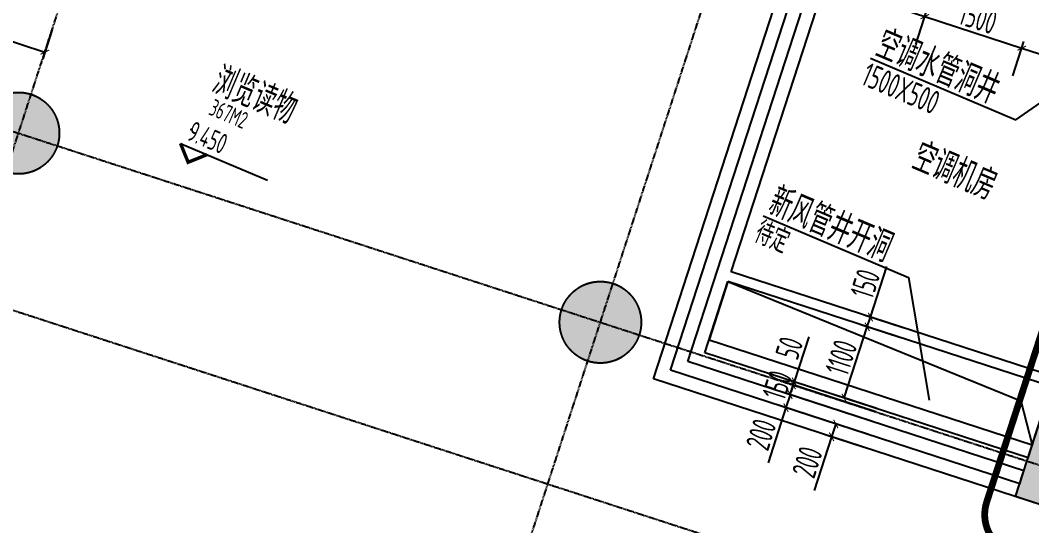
# Model space of a CAD drawing. Extents: x 11778731 to 12007717, y -6694179 to -6363962.
# Drawn here: x 11957767 to 11972648, y -6401504 to -6394070 of the extents above; entities that cross this region are included whole.
import ezdxf
from ezdxf.enums import TextEntityAlignment as Align
from ezdxf.xclip import XClip

# ---------------------------------------------------------------- set-up
doc = ezdxf.new("R2010")
doc.units = 0
doc.header["$LTSCALE"] = 10
doc.header["$MEASUREMENT"] = 0
doc.header["$XCLIPFRAME"] = 0
doc.linetypes.add('A3-RG-axis-100$0$CENTER', pattern=[2, 1.25, -0.25, 0.25, -0.25])
doc.linetypes.add('DASHED2', pattern=[0.375, 0.25, -0.125])
for name, color, linetype in [('A-CLOD', 200, 'Continuous'), ('A3-RB-3F-100$0$A-DIMS-100', 1, 'Continuous'), ('A3-RG-axis-100$0$A-GRID', 1, 'A3-RG-axis-100$0$CENTER'), ('A3-RI-3F$0$A-WALL', 7, 'Continuous'), ('A3-RM-3F$0$A-EQPM', 55, 'Continuous'), ('A3-RS-1F$0$A-HATH-GRAY', 8, 'Continuous'), ('A3-RS-1F$0$A-WALL', 7, 'Continuous'), ('A3-SYMB-3F-100$0$A-SYMB', 4, 'Continuous'), ('A3-SYMB-3F-100$0$A-SYMB-AREA', 4, 'Continuous'), ('A3-SYMB-3F-100$0$A-SYMB-NAME', 4, 'Continuous'), ('A3-SYMB-3F-100$0$A-SYMB-NAME-E', 4, 'Continuous')]:
    doc.layers.add(name, color=color, linetype=linetype)
doc.styles.add('A3-RB-3F-100$0$XD2008', font='xd-hzs.shx', dxfattribs={"width": 0.7, "bigfont": 'xd-hztxt.shx'})
doc.styles.add('A3-SYMB-3F-100$0$ECADI', font='hzs.shx', dxfattribs={"width": 0.7, "bigfont": 'hztxt.shx'})
doc.styles.add('A3-SYMB-3F-100$0$XD2008', font='hzs.shx', dxfattribs={"width": 0.7, "bigfont": 'hztxt.shx'})
doc.dimstyles.new('A3-RB-3F-100$0$XD100$0', dxfattribs={"dimscale": 100, "dimtxt": 3.5, "dimasz": 1, "dimexe": 1, "dimexo": 2, "dimgap": 0.5, "dimtad": 1, "dimdec": 0, "dimdsep": 46, "dimtxsty": 'A3-RB-3F-100$0$XD2008', "dimblk1": 'A3-RB-3F-100$0$_ARCHTICK', "dimblk2": 'A3-RB-3F-100$0$_ARCHTICK', "dimsah": 1, "dimcen": 2.5, "dimclrt": 4, "dimaunit": 1, "dimadec": 0, "dimazin": 0, "dimtfac": 1, "dimtdec": 0, "dimtix": 1, "dimtmove": 0, "dimatfit": 3, "dimfxl": 0, "dimtolj": 1, "dimtzin": 0, "dimarcsym": 0})

# ---------------------------------------------------------------- blocks, each defined once
blk = doc.blocks.new('A3-RI-3F')
at = {"layer": 'A3-RI-3F$0$A-WALL'}
for p, q in [((11967083, -6399344), (11969771, -6391070)), ((11967335, -6399216), (11969699, -6391940)), ((11967587, -6399087), (11969889, -6392002)), ((11968225, -6397770), (11970079, -6392064)), ((11972980, -6399315), (11968225, -6397770)), ((11967839, -6398959), (11968179, -6397913)), ((11972934, -6399458), (11968179, -6397913)), ((11972594, -6400504), (11967839, -6398959)), ((11972532, -6400694), (11967587, -6399087)), ((11972470, -6400885), (11967335, -6399216)), ((11976765, -6402490), (11967083, -6399344)), ((11972594, -6400504), (11972934, -6399458)), ((11972470, -6400885), (11972532, -6400694))]:
    blk.add_line(p, q, dxfattribs=at)
blk = doc.blocks.new('A3-RG-axis-100')
at = {"layer": 'A3-RG-axis-100$0$A-GRID'}
for p, q in [((11950027, -6419475.4), (11962313.3, -6381662.1)), ((11908160.7, -6382249.8), (12003495.5, -6413225.9)), ((11964138.4, -6405169.6), (11970872.8, -6384443.3)), ((11940623, -6390168.8), (12004268, -6410848.3))]:
    blk.add_line(p, q, dxfattribs=at)
blk = doc.blocks.new('A3-SYMB-3F-100$0$ECADI-TAG-ROOM')
at = {"layer": 'A3-SYMB-3F-100$0$A-SYMB-AREA', "style": 'A3-SYMB-3F-100$0$ECADI', "width": 0.7}
blk.add_attdef('340M2', text='', height=2.5, dxfattribs=at).set_placement((7.17, -1.75), align=Align.MIDDLE_LEFT)
at = {"layer": 'A3-SYMB-3F-100$0$A-SYMB-NAME', "style": 'A3-SYMB-3F-100$0$ECADI', "width": 0.7}
blk.add_attdef('CHINESENAME', (-5.13, 0.09), '', height=4.5, dxfattribs=at)
at = {"layer": 'A3-SYMB-3F-100$0$A-SYMB-NAME-E', "style": 'A3-SYMB-3F-100$0$ECADI', "width": 0.7}
for tag, p in [('ENGLISHHIGH', (-5.13, 8.04)), ('ENGLISHLOW', (-5.13, 4.84))]:
    blk.add_attdef(tag, p, '', height=2.5, dxfattribs=at)
blk = doc.blocks.new('A3-SYMB-3F-100$0$ECADI-TAG-HGHT（国标）')
at = {"color": 1}
blk.add_line((-2.12, 2.12), (11.77, 2.12), dxfattribs=at)
at = {"color": 1, "const_width": 0.5}
blk.add_lwpolyline([(-2.12, 2.12), (0, 0), (2.12, 2.12)], dxfattribs=at)
at = {"color": 1}
blk.add_point((-1.48, 4.6), dxfattribs=at)
at = {"style": 'A3-SYMB-3F-100$0$XD2008', "width": 0.7}
blk.add_attdef('FL', text='', height=3, dxfattribs=at).set_placement((-2.69, 2.97), align=Align.RIGHT)
for tag, p in [('F.F.L.', (2.28, 2.97)), ('T.O.S.', (2.28, -1.1))]:
    blk.add_attdef(tag, p, '', height=3, dxfattribs=at)
blk = doc.blocks.new('A3-SYMB-3F-100')
at = {"layer": 'A3-SYMB-3F-100$0$A-SYMB'}
for points in [[(11970275, -6394629), (11972413, -6395536), (11974127, -6394347)], [(11968697, -6396945), (11970835, -6397853), (11971139, -6399656)]]:
    blk.add_lwpolyline(points, dxfattribs=at)
ref = blk.add_blockref('A3-SYMB-3F-100$0$ECADI-TAG-ROOM', (11970782, -6394800), dxfattribs=dict(at, xscale=99.99999999989046, yscale=100.0000000001165, rotation=337))
ref.add_attrib('CHINESENAME', '空调水管洞井', (11970314, -6394592), dxfattribs={"height": 450, "rotation": 337, "style": 'A3-SYMB-3F-100$0$ECADI', "width": 0.7})
ref = blk.add_blockref('A3-SYMB-3F-100$0$ECADI-TAG-ROOM', (11961024, -6395338), dxfattribs=dict(at, xscale=99.99999999989046, yscale=100.0000000001164, rotation=337))
ref.add_attrib('CHINESENAME', '浏览读物', (11960556, -6395130), dxfattribs={"height": 450, "rotation": 337, "style": 'A3-SYMB-3F-100$0$ECADI', "width": 0.7})
ref.add_attrib('340M2', '367M2', dxfattribs={"height": 250, "rotation": 337, "style": 'A3-SYMB-3F-100$0$ECADI', "width": 0.7}).set_placement((11960573, -6395337), align=Align.MIDDLE_LEFT)
ref = blk.add_blockref('A3-SYMB-3F-100$0$ECADI-TAG-ROOM', (11970584, -6395214), dxfattribs=dict(at, xscale=99.99999999989046, yscale=100.0000000001165, rotation=337))
ref.add_attrib('CHINESENAME', '1500X500', (11970116, -6395006), dxfattribs={"height": 350, "rotation": 337, "style": 'A3-SYMB-3F-100$0$ECADI', "width": 0.7})
ref = blk.add_blockref('A3-SYMB-3F-100$0$ECADI-TAG-HGHT（国标）', (11960237, -6396159), dxfattribs=dict(at, xscale=100, yscale=100.0000000002328, rotation=337))
ref.add_attrib('F.F.L.', '9.450', (11960203, -6395822), dxfattribs={"layer": '0', "height": 300, "rotation": 337, "style": 'A3-SYMB-3F-100$0$XD2008', "width": 0.7})
ref = blk.add_blockref('A3-SYMB-3F-100$0$ECADI-TAG-ROOM', (11971318, -6396457), dxfattribs=dict(at, xscale=99.99999999989046, yscale=100.0000000001164, rotation=337))
ref.add_attrib('CHINESENAME', '空调机房', (11970850, -6396249), dxfattribs={"height": 450, "rotation": 337, "style": 'A3-SYMB-3F-100$0$ECADI', "width": 0.7})
ref = blk.add_blockref('A3-SYMB-3F-100$0$ECADI-TAG-ROOM', (11969204, -6397117), dxfattribs=dict(at, xscale=99.99999999989046, yscale=100.0000000001165, rotation=337))
ref.add_attrib('CHINESENAME', '新风管井开洞', (11968736, -6396909), dxfattribs={"height": 450, "rotation": 337, "style": 'A3-SYMB-3F-100$0$ECADI', "width": 0.7})
ref = blk.add_blockref('A3-SYMB-3F-100$0$ECADI-TAG-ROOM', (11969006, -6397531), dxfattribs=dict(at, xscale=99.99999999989046, yscale=100.0000000001165, rotation=337))
ref.add_attrib('CHINESENAME', '待定', (11968538, -6397323), dxfattribs={"height": 350, "rotation": 337, "style": 'A3-SYMB-3F-100$0$ECADI', "width": 0.7})
blk = doc.blocks.new('A3-RB-3F-100$0$_ARCHTICK')
at = {"color": 0, "linetype": 'ByBlock', "const_width": 0.15}
blk.add_lwpolyline([(-0.5, -0.5), (0.5, 0.5)], dxfattribs=at)
blk = doc.blocks.new('*D1085')
at = {"layer": 'A3-RB-3F-100$0$A-DIMS-100', "color": 0, "lineweight": -2}
for p, q in [((11954337, -6392942), (11954199, -6393369)), ((11954230, -6393273), (11958129, -6394540)), ((11958236, -6394209), (11958098, -6394636))]:
    blk.add_line(p, q, dxfattribs=at)
at = {"layer": 'A3-RB-3F-100$0$A-DIMS-100', "color": 0, "lineweight": -2, "xscale": 100, "yscale": 100, "zscale": 100}
for p, rotation in [((11954230, -6393273), 162.0000000157671), ((11958129, -6394540), 342.000000015767)]:
    blk.add_blockref('A3-RB-3F-100$0$_ARCHTICK', p, dxfattribs=dict(at, rotation=rotation))
at = {"layer": 'A3-RB-3F-100$0$A-DIMS-100', "color": 4, "insert": (11956249, -6393693), "char_height": 350, "attachment_point": 5, "rotation": 342, "style": 'A3-RB-3F-100$0$XD2008'}
blk.add_mtext('\\A1;4100', dxfattribs=at)
blk = doc.blocks.new('*D1158')
at = {"layer": 'A3-RB-3F-100$0$A-DIMS-100', "color": 0, "lineweight": -2}
for p, q in [((11970245, -6400162), (11969670, -6399975)), ((11969765, -6400006), (11969703, -6400196)), ((11969703, -6400196), (11969447, -6400985)), ((11970183, -6400352), (11969608, -6400165))]:
    blk.add_line(p, q, dxfattribs=at)
at = {"layer": 'A3-RB-3F-100$0$A-DIMS-100', "color": 0, "lineweight": -2, "xscale": 100, "yscale": 100, "zscale": 100}
for p, rotation in [((11969765, -6400006), 71.99999999961446), ((11969703, -6400196), 251.9999999996145)]:
    blk.add_blockref('A3-RB-3F-100$0$_ARCHTICK', p, dxfattribs=dict(at, rotation=rotation))
at = {"layer": 'A3-RB-3F-100$0$A-DIMS-100', "color": 4, "insert": (11969345, -6400568), "char_height": 350, "attachment_point": 5, "rotation": 72, "style": 'A3-RB-3F-100$0$XD2008'}
blk.add_mtext('\\A1;200', dxfattribs=at)
blk = doc.blocks.new('*D1159')
at = {"layer": 'A3-RB-3F-100$0$A-DIMS-100', "color": 0, "lineweight": -2}
for p, q in [((11970307, -6399971), (11968998, -6399546)), ((11969093, -6399577), (11969032, -6399767)), ((11969032, -6399767), (11968768, -6400580)), ((11970245, -6400162), (11968937, -6399736))]:
    blk.add_line(p, q, dxfattribs=at)
at = {"layer": 'A3-RB-3F-100$0$A-DIMS-100', "color": 0, "lineweight": -2, "xscale": 100, "yscale": 100, "zscale": 100}
for p, rotation in [((11969093, -6399577), 71.99999999953204), ((11969032, -6399767), 251.999999999532)]:
    blk.add_blockref('A3-RB-3F-100$0$_ARCHTICK', p, dxfattribs=dict(at, rotation=rotation))
at = {"layer": 'A3-RB-3F-100$0$A-DIMS-100', "color": 4, "insert": (11968666, -6400163), "char_height": 350, "attachment_point": 5, "rotation": 72, "style": 'A3-RB-3F-100$0$XD2008'}
blk.add_mtext('\\A1;200', dxfattribs=at)
blk = doc.blocks.new('*D1160')
at = {"layer": 'A3-RB-3F-100$0$A-DIMS-100', "color": 0, "lineweight": -2}
for p, q in [((11970353, -6399829), (11969045, -6399404)), ((11969093, -6399577), (11969140, -6399434)), ((11970307, -6399971), (11968998, -6399546))]:
    blk.add_line(p, q, dxfattribs=at)
at = {"layer": 'A3-RB-3F-100$0$A-DIMS-100', "color": 0, "lineweight": -2, "xscale": 100, "yscale": 100, "zscale": 100}
for p, rotation in [((11969140, -6399434), 71.99999999968651), ((11969093, -6399577), 251.9999999996865)]:
    blk.add_blockref('A3-RB-3F-100$0$_ARCHTICK', p, dxfattribs=dict(at, rotation=rotation))
at = {"layer": 'A3-RB-3F-100$0$A-DIMS-100', "color": 4, "insert": (11968903, -6399436), "char_height": 350, "attachment_point": 5, "rotation": 72, "style": 'A3-RB-3F-100$0$XD2008'}
blk.add_mtext('\\A1;150', dxfattribs=at)
blk = doc.blocks.new('*D1161')
at = {"layer": 'A3-RB-3F-100$0$A-DIMS-100', "color": 0, "lineweight": -2}
for p, q in [((11969155, -6399387), (11969371, -6398724)), ((11970353, -6399829), (11969045, -6399404)), ((11970369, -6399781), (11969060, -6399356)), ((11969140, -6399434), (11969109, -6399530)), ((11969140, -6399434), (11969155, -6399387))]:
    blk.add_line(p, q, dxfattribs=at)
at = {"layer": 'A3-RB-3F-100$0$A-DIMS-100', "color": 0, "lineweight": -2, "xscale": 100, "yscale": 100, "zscale": 100}
for p, rotation in [((11969155, -6399387), 251.99999999879), ((11969140, -6399434), 71.99999999878999)]:
    blk.add_blockref('A3-RB-3F-100$0$_ARCHTICK', p, dxfattribs=dict(at, rotation=rotation))
at = {"layer": 'A3-RB-3F-100$0$A-DIMS-100', "color": 4, "insert": (11969080, -6398891), "char_height": 350, "attachment_point": 5, "rotation": 72, "style": 'A3-RB-3F-100$0$XD2008'}
blk.add_mtext('\\A1;50', dxfattribs=at)
blk = doc.blocks.new('*D1162')
at = {"layer": 'A3-RB-3F-100$0$A-DIMS-100', "color": 0, "lineweight": -2}
for p, q in [((11969888, -6399625), (11970228, -6398579)), ((11970709, -6398735), (11970133, -6398548)), ((11970369, -6399781), (11969793, -6399594))]:
    blk.add_line(p, q, dxfattribs=at)
at = {"layer": 'A3-RB-3F-100$0$A-DIMS-100', "color": 0, "lineweight": -2, "xscale": 100, "yscale": 100, "zscale": 100}
for p, rotation in [((11970228, -6398579), 71.99999999968806), ((11969888, -6399625), 251.999999999688)]:
    blk.add_blockref('A3-RB-3F-100$0$_ARCHTICK', p, dxfattribs=dict(at, rotation=rotation))
at = {"layer": 'A3-RB-3F-100$0$A-DIMS-100', "color": 4, "insert": (11969844, -6399032), "char_height": 350, "attachment_point": 5, "rotation": 72, "style": 'A3-RB-3F-100$0$XD2008'}
blk.add_mtext('\\A1;1100', dxfattribs=at)
blk = doc.blocks.new('*D1163')
at = {"layer": 'A3-RB-3F-100$0$A-DIMS-100', "color": 0, "lineweight": -2}
for p, q in [((11970275, -6398436), (11970517, -6397691)), ((11970755, -6398592), (11970180, -6398405)), ((11970228, -6398579), (11970275, -6398436)), ((11970709, -6398735), (11970133, -6398548))]:
    blk.add_line(p, q, dxfattribs=at)
at = {"layer": 'A3-RB-3F-100$0$A-DIMS-100', "color": 0, "lineweight": -2, "xscale": 100, "yscale": 100, "zscale": 100}
for p, rotation in [((11970275, -6398436), 71.99999999941804), ((11970228, -6398579), 251.999999999418)]:
    blk.add_blockref('A3-RB-3F-100$0$_ARCHTICK', p, dxfattribs=dict(at, rotation=rotation))
at = {"layer": 'A3-RB-3F-100$0$A-DIMS-100', "color": 4, "insert": (11970197, -6397947), "char_height": 350, "attachment_point": 5, "rotation": 72, "style": 'A3-RB-3F-100$0$XD2008'}
blk.add_mtext('\\A1;150', dxfattribs=at)
blk = doc.blocks.new('*D1144')
at = {"layer": 'A3-RB-3F-100$0$A-DIMS-100', "color": 0, "lineweight": -2}
for p, q in [((11969467, -6393948), (11969631, -6393443)), ((11969600, -6393538), (11971074, -6394017)), ((11970941, -6394427), (11971105, -6393922))]:
    blk.add_line(p, q, dxfattribs=at)
at = {"layer": 'A3-RB-3F-100$0$A-DIMS-100', "color": 0, "lineweight": -2, "xscale": 100, "yscale": 100, "zscale": 100}
for p, rotation in [((11969600, -6393538), 161.9999999997664), ((11971074, -6394017), 341.9999999997664)]:
    blk.add_blockref('A3-RB-3F-100$0$_ARCHTICK', p, dxfattribs=dict(at, rotation=rotation))
at = {"layer": 'A3-RB-3F-100$0$A-DIMS-100', "color": 4, "insert": (11970407, -6393564), "char_height": 350, "attachment_point": 5, "rotation": 342, "style": 'A3-RB-3F-100$0$XD2008'}
blk.add_mtext('\\A1;1550', dxfattribs=at)
blk = doc.blocks.new('*D1145')
at = {"layer": 'A3-RB-3F-100$0$A-DIMS-100', "color": 0, "lineweight": -2}
for p, q in [((11970941, -6394427), (11971105, -6393922)), ((11971074, -6394017), (11972501, -6394481)), ((11972368, -6394890), (11972532, -6394385))]:
    blk.add_line(p, q, dxfattribs=at)
at = {"layer": 'A3-RB-3F-100$0$A-DIMS-100', "color": 0, "lineweight": -2, "xscale": 100, "yscale": 100, "zscale": 100}
for p, rotation in [((11971074, -6394017), 161.9999999997794), ((11972501, -6394481), 341.9999999997794)]:
    blk.add_blockref('A3-RB-3F-100$0$_ARCHTICK', p, dxfattribs=dict(at, rotation=rotation))
at = {"layer": 'A3-RB-3F-100$0$A-DIMS-100', "color": 4, "insert": (11971857, -6394035), "char_height": 350, "attachment_point": 5, "rotation": 342, "style": 'A3-RB-3F-100$0$XD2008'}
blk.add_mtext('\\A1;1500', dxfattribs=at)
blk = doc.blocks.new('*D1146')
at = {"layer": 'A3-RB-3F-100$0$A-DIMS-100', "color": 0, "lineweight": -2}
for p, q in [((11972368, -6394890), (11972532, -6394385)), ((11972501, -6394481), (11974355, -6395083)), ((11974222, -6395493), (11974386, -6394988))]:
    blk.add_line(p, q, dxfattribs=at)
at = {"layer": 'A3-RB-3F-100$0$A-DIMS-100', "color": 0, "lineweight": -2, "xscale": 100, "yscale": 100, "zscale": 100}
for p, rotation in [((11972501, -6394481), 161.9999999997665), ((11974355, -6395083), 341.9999999997664)]:
    blk.add_blockref('A3-RB-3F-100$0$_ARCHTICK', p, dxfattribs=dict(at, rotation=rotation))
at = {"layer": 'A3-RB-3F-100$0$A-DIMS-100', "color": 4, "insert": (11973498, -6394568), "char_height": 350, "attachment_point": 5, "rotation": 342, "style": 'A3-RB-3F-100$0$XD2008'}
blk.add_mtext('\\A1;1950', dxfattribs=at)
blk = doc.blocks.new('A3-RS-1F')
at = {"layer": 'A3-RS-1F$0$A-HATH-GRAY'}
h = blk.add_hatch(color=256, dxfattribs=at)
edge = h.paths.add_edge_path()
edge.add_arc((11957742, -6395731), 600, 0, 360)
h = blk.add_hatch(color=256, dxfattribs=at)
edge = h.paths.add_edge_path()
edge.add_arc((11966302, -6398512), 600, 0, 360)
blk.add_hatch(color=256, dxfattribs=at).paths.add_polyline_path([(11972409, -6401075), (11972748, -6400029), (11973509, -6400276), (11973169, -6401322)])
at = {"layer": 'A3-RS-1F$0$A-WALL'}
blk.add_lwpolyline([(11972409, -6401075), (11972748, -6400029), (11973509, -6400276), (11973169, -6401322)], close=True, dxfattribs=at)
for centre in [(11957742, -6395731), (11966302, -6398512)]:
    blk.add_circle(centre, 600, dxfattribs=at)
blk = doc.blocks.new('A3-RM-3F')
at = {"layer": 'A3-RM-3F$0$A-EQPM'}
blk.add_lwpolyline([(11968179, -6397913), (11967900, -6398769), (11972656, -6400314), (11972934, -6399458)], close=True, dxfattribs=at)
blk.add_lwpolyline([(11968179, -6397913), (11972488, -6399668), (11972656, -6400314)], dxfattribs=at)
blk = doc.blocks.new('A3-RB-3F-100')
at = {"layer": 'A3-RB-3F-100$0$A-DIMS-100'}
for p1, p2, distance, picture, middle in [((11954398.9, -6392752.2), (11958298.2, -6394019.2), -548.1, '*D1085', (11956248.7, -6393693)), ((11970558.8, -6399842.9), (11970898.7, -6398796.7), 704.9, '*D1162', (11969844.4, -6399032.5))]:
    dim = blk.add_aligned_dim(p1=p1, p2=p2, distance=distance, dimstyle='A3-RB-3F-100$0$XD100$0', dxfattribs=at)
    dim.commit()
    dim.dimension.update_dxf_attribs({"geometry": picture, "text_midpoint": middle})
for p1, p2, picture, middle in [((11969405.2, -6394137.8), (11970879.3, -6394616.8), '*D1144', (11970406.7, -6393563.6)), ((11970879.3, -6394616.8), (11972305.9, -6395080.3), '*D1145', (11971857, -6394034.8)), ((11972305.9, -6395080.3), (11974160.5, -6395682.9), '*D1146', (11973497.6, -6394567.9))]:
    dim = blk.add_aligned_dim(p1=p1, p2=p2, distance=630.6, dimstyle='A3-RB-3F-100$0$XD100$0', override={"dimasz": 1}, dxfattribs=at)
    dim.commit()
    dim.dimension.update_dxf_attribs({"geometry": picture, "text_midpoint": middle})
for base, p1, p2, picture, middle in [((11970274.7, -6398436.3), (11970898.7, -6398796.7), (11970945.1, -6398654.1), '*D1163', (11970411.2, -6398016.2)), ((11969155.2, -6399386.9), (11970543.3, -6399890.5), (11970558.8, -6399842.9), '*D1161', (11969293.8, -6398960.5)), ((11969139.8, -6399434.4), (11970497, -6400033.1), (11970543.3, -6399890.5), '*D1160', (11969116.6, -6399505.7)), ((11969093.4, -6399577.1), (11970435.2, -6400223.3), (11970497, -6400033.1), '*D1159', (11968880.4, -6400232.8)), ((11969764.8, -6400005.5), (11970373.4, -6400413.5), (11970435.2, -6400223.3), '*D1158', (11969559.3, -6400638))]:
    dim = blk.add_linear_dim(base=base, p1=p1, p2=p2, angle=72, dimstyle='A3-RB-3F-100$0$XD100$0', dxfattribs=at)
    dim.commit()
    dim.dimension.update_dxf_attribs({"geometry": picture, "text_midpoint": middle, "dimtype": 129})

msp = doc.modelspace()

# ---------------------------------------------------------------- linework, layer by layer
at = {"layer": 'A-CLOD', "linetype": 'DASHED2', "const_width": 100}
msp.add_lwpolyline([(11976163, -6390239), (11980471, -6391638, -0.414214), (11980856, -6392395), (11977435, -6402925, -0.414214), (11976678, -6403310), (11972370, -6401910, -0.414214), (11971985, -6401154), (11975407, -6390624, -0.414214)], format="xyb", close=True, dxfattribs=at)

# ---------------------------------------------------------------- block references
for name in ['A3-RG-axis-100', 'A3-RB-3F-100', 'A3-RI-3F', 'A3-RI-3F', 'A3-RI-3F', 'A3-SYMB-3F-100', 'A3-SYMB-3F-100', 'A3-RM-3F']:
    msp.add_blockref(name, (0, 0))
ref = msp.add_blockref('A3-RS-1F', (0, 0))
XClip(ref).set_block_clipping_path([(11880575.4595815204, -6415096.270357037), (11910249.6177904997, -6426601.7009763205), (11922841.9025027994, -6430599.4828046197), (11977834.5324543808, -6451371.0095163761), (12008409.3102089595, -6381594.5835881606), (11890394.8696729206, -6356927.6296852781), (11884882.5177205391, -6396620.1386088813)])

doc.saveas('drawing.dxf')
